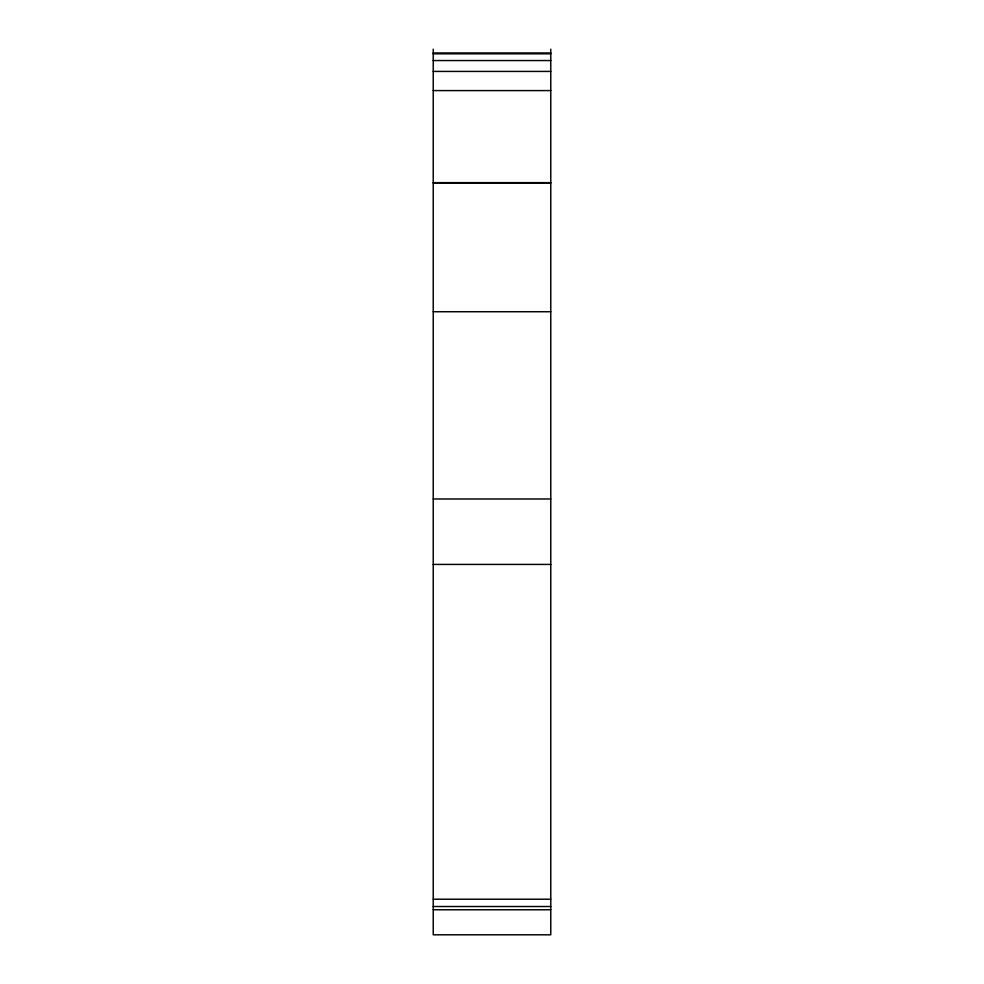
<?xml version="1.0" encoding="UTF-8"?>
<svg xmlns="http://www.w3.org/2000/svg" width="984" height="984" viewBox="0 0 984 984"><rect width="100%" height="100%" fill="white"/><g stroke="black" fill="none" stroke-linecap="round" stroke-linejoin="round"><path stroke-width="1.48" d="M433.231 52.976L550.769 52.976M433.231 53.8L550.769 53.8M433.231 60.553L550.769 60.553M433.231 71.426L550.769 71.426M433.231 90.59L550.769 90.59M433.231 182.643L550.769 182.643M433.231 182.876L550.769 182.876M433.231 311.731L550.769 311.731M433.231 498.986L550.769 498.986M433.231 564.422L550.769 564.422M433.231 899.204L550.769 899.204M433.231 906.522L550.769 906.522M433.231 909.757L550.769 909.757M550.769 49.2L550.769 934.8L433.231 934.8L433.231 49.2"/></g></svg>
